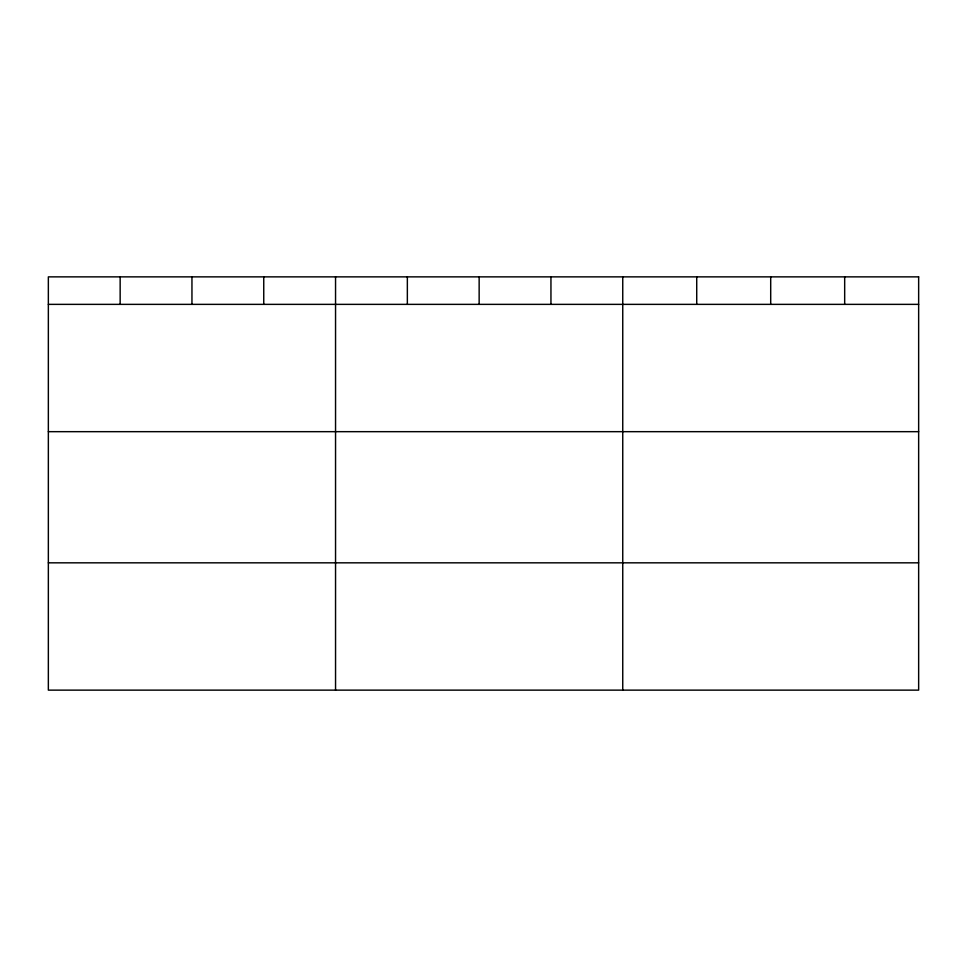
<?xml version="1.0" encoding="UTF-8"?>
<svg xmlns="http://www.w3.org/2000/svg" width="967" height="967" viewBox="0 0 967 967"><rect width="100%" height="100%" fill="white"/><g stroke="black" fill="none" stroke-linecap="round" stroke-linejoin="round"><path stroke-width="1.45" d="M48.35 304.363L918.65 304.363M48.35 431.669L918.65 431.669M48.35 562.83L918.65 562.83M844.674 276.864L844.674 304.363M770.699 276.864L770.699 304.363M696.723 276.864L696.723 304.363M622.748 276.864L622.748 690.136M550.948 276.864L550.948 304.363M479.148 276.864L479.148 304.363M407.349 276.864L407.349 304.363M335.549 276.864L335.549 690.136M263.749 276.864L263.749 304.363M191.95 276.864L191.95 304.363M120.15 276.864L120.15 304.363M918.65 276.864L48.35 276.864L48.35 690.136L918.65 690.136L918.65 276.864"/></g></svg>
